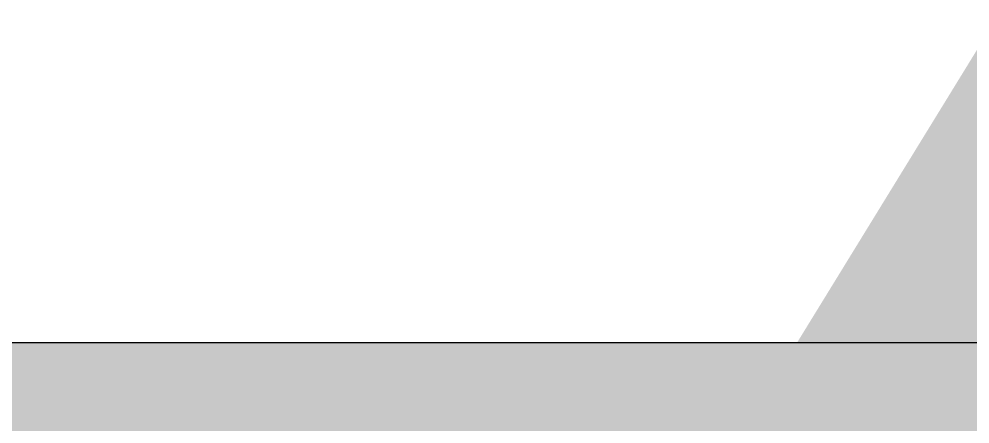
# Model space of a CAD drawing. Header units: inches. Extents: x 46944 to 1771531, y 9954 to 15548976.
# Drawn here: x 223954.1 to 223955.768, y 1548699.857 to 1548700.567 of the extents above; entities that cross this region are included whole.
import ezdxf

# ---------------------------------------------------------------- set-up
doc = ezdxf.new("R2010")
doc.units = ezdxf.units.IN
doc.header["$MEASUREMENT"] = 0
doc.layers.add('GRID', color=8, linetype='Continuous')
doc.layers.add('SATGE-2', color=160, linetype='Continuous')
doc.layers.add('Revised Grid', color=7, linetype='Continuous', lineweight=0)
doc.layers.add('SUBMERGENCE AREA', color=7, linetype='Continuous', lineweight=80, true_color=0x777c88)
doc.styles.get("Standard").update_dxf_attribs({"font": 'arial.ttf'})

msp = doc.modelspace()

# ---------------------------------------------------------------- hatches: boundary and pattern name
at = {"layer": 'SUBMERGENCE AREA', "lineweight": 5}
h = msp.add_hatch(dxfattribs=at)
h.set_pattern_fill('HONEY', color=256, scale=150)
h.paths.add_polyline_path([(223798.96408, 1548738.75582), (223915.40308, 1548879.11282), (223990.96308, 1548946.96612), (224000, 1548955.08133), (224000, 1548986.42783), (223886.343, 1548888.733), (223774.367, 1548769.562), (223725.409, 1548750.386), (223625.088, 1548739.998), (223570.26771, 1548700), (223728.88355, 1548700), (223769.17908, 1548713.62082)])
h.paths.add_polyline_path([(223648.53408, 1548651.94782), (223693.55408, 1548688.05782), (223728.88355, 1548700), (223570.26771, 1548700), (223567.2059, 1548697.76604), (223535.92673, 1548589.71916), (223575.1, 1548499.549), (223554.42051, 1548257.03248), (223520.20442, 1548191.4321), (223468.344, 1548097.982), (223445.14, 1548014.864), (223452.084, 1547825.566), (223451.39624, 1547741.98656), (223477.40095, 1547692.1737), (223503.44304, 1547603.34404), (223509.05781, 1547584.19203), (223501.59863, 1547551.81152), (223497.0877, 1547520.32298), (223569.62213, 1547517.52423), (223576.6436, 1547584.09246), (223565.56822, 1547649.9205), (223557.94205, 1547703.25489), (223555.19454, 1547788.56744), (223554.50545, 1547834.004), (223560.56054, 1547904.53704), (223572.8882, 1548007.85691), (223584.02129, 1548094.51653), (223586.19955, 1548111.47208), (223593.68719, 1548165.87746), (223610.02388, 1548206.68147), (223645.42005, 1548262.44698), (223692.38794, 1548307.3314), (223757.95112, 1548345.42849), (223780.55894, 1548361.78461), (223795.37112, 1548378.14079), (223810.18317, 1548404.62214), (223814.86061, 1548433.44008), (223814.86061, 1548453.69056), (223828.11356, 1548473.16215), (223834.71307, 1548488.61548), (223853.06022, 1548531.57691), (223929.65677, 1548659.49897), (223956.26009, 1548700), (223951.17151, 1548700), (223947.22317, 1548695.48082), (223920.61985, 1548654.97979), (223844.0233, 1548527.05773), (223819.07663, 1548468.64297), (223805.82368, 1548449.17138), (223805.82368, 1548428.9209), (223801.14625, 1548400.10296), (223786.3342, 1548373.62161), (223771.52201, 1548357.26543), (223763.46308, 1548351.98082), (223748.91419, 1548340.90931), (223683.35102, 1548302.81222), (223636.38313, 1548257.9278), (223600.98696, 1548202.16228), (223584.65027, 1548161.35828), (223577.16263, 1548106.9529), (223551.52362, 1547900.01786), (223546.15761, 1547828.79573), (223546.15761, 1547784.04826), (223549.37054, 1547695.48082), (223556.53129, 1547645.40131), (223567.60668, 1547579.57328), (223565.31655, 1547557.86137), (223549.96308, 1547559.48082), (223550.52832, 1547569.92634), (223536.02408, 1547673.25382), (223507.27408, 1547815.59082), (223486.58508, 1548037.76882), (223517.07435, 1548115.05613), (223581.10237, 1548219.60592), (223604.04258, 1548285.27905), (223612.35908, 1548351.60082), (223673.29108, 1548477.51482), (223669.68808, 1548501.47082), (223617.32108, 1548538.29982), (223598.85708, 1548580.24082)])
h.paths.add_polyline_path([(223609.85597, 1548299.24575), (223974.0863, 1548902.31942), (223914.33597, 1548938.40603), (223550.10564, 1548335.33236)], flags=9)
h.paths.add_polyline_path([(223729.90353, 1548944.75061), (224734.53518, 1548944.75061), (224734.53518, 1549037.88157), (223729.90353, 1549037.88157)], flags=9)
h.paths.add_polyline_path([(223674.66639, 1548260.83567), (224014.77903, 1548823.97652), (223930.61007, 1548874.81092), (223590.49743, 1548311.67007)], flags=9)

# ---------------------------------------------------------------- linework, layer by layer
at = {"layer": 'GRID', "linetype": 'Continuous', "lineweight": 5}
msp.add_line((219000, 1548700), (227000, 1548700), dxfattribs=at)
at = {"layer": 'Revised Grid', "linetype": 'Continuous', "lineweight": 5}
msp.add_line((219000, 1548700), (224706.00572, 1548700), dxfattribs=at)
at = {"layer": 'SATGE-2', "lineweight": 5, "const_width": 2}
msp.add_lwpolyline([(223593.68719, 1548165.87746), (223610.02388, 1548206.68147), (223645.42005, 1548262.44698), (223692.38794, 1548307.3314), (223757.95112, 1548345.42849), (223780.55894, 1548361.78461), (223795.37112, 1548378.14079), (223795.37112, 1548378.14079), (223810.18317, 1548404.62214), (223814.86061, 1548433.44008), (223814.86061, 1548453.69056), (223828.11356, 1548473.16215), (223834.71307, 1548488.61548), (223853.06022, 1548531.57691), (223853.06022, 1548531.57691), (223853.06022, 1548531.57691), (223853.06022, 1548531.57691), (223962.19968, 1548709.04247), (224007.13984, 1548757.81183), (224062.06544, 1548841.7563), (224083.62857, 1548896.38362), (224087.1557, 1548934.6195)], dxfattribs=at)

# ---------------------------------------------------------------- texts
at = {"layer": 'SUBMERGENCE AREA', "linetype": 'Continuous', "lineweight": 5}
for s, height, p in [('SUBMERGENCE AREA', 45, (223605.25513, 1548315.61531)), ('(Below 422 contour)', 50, (223656.52762, 1548290.93582))]:
    msp.add_text(s, height=height, rotation=58.86985, dxfattribs=at).set_placement(p)

doc.saveas('drawing.dxf')
